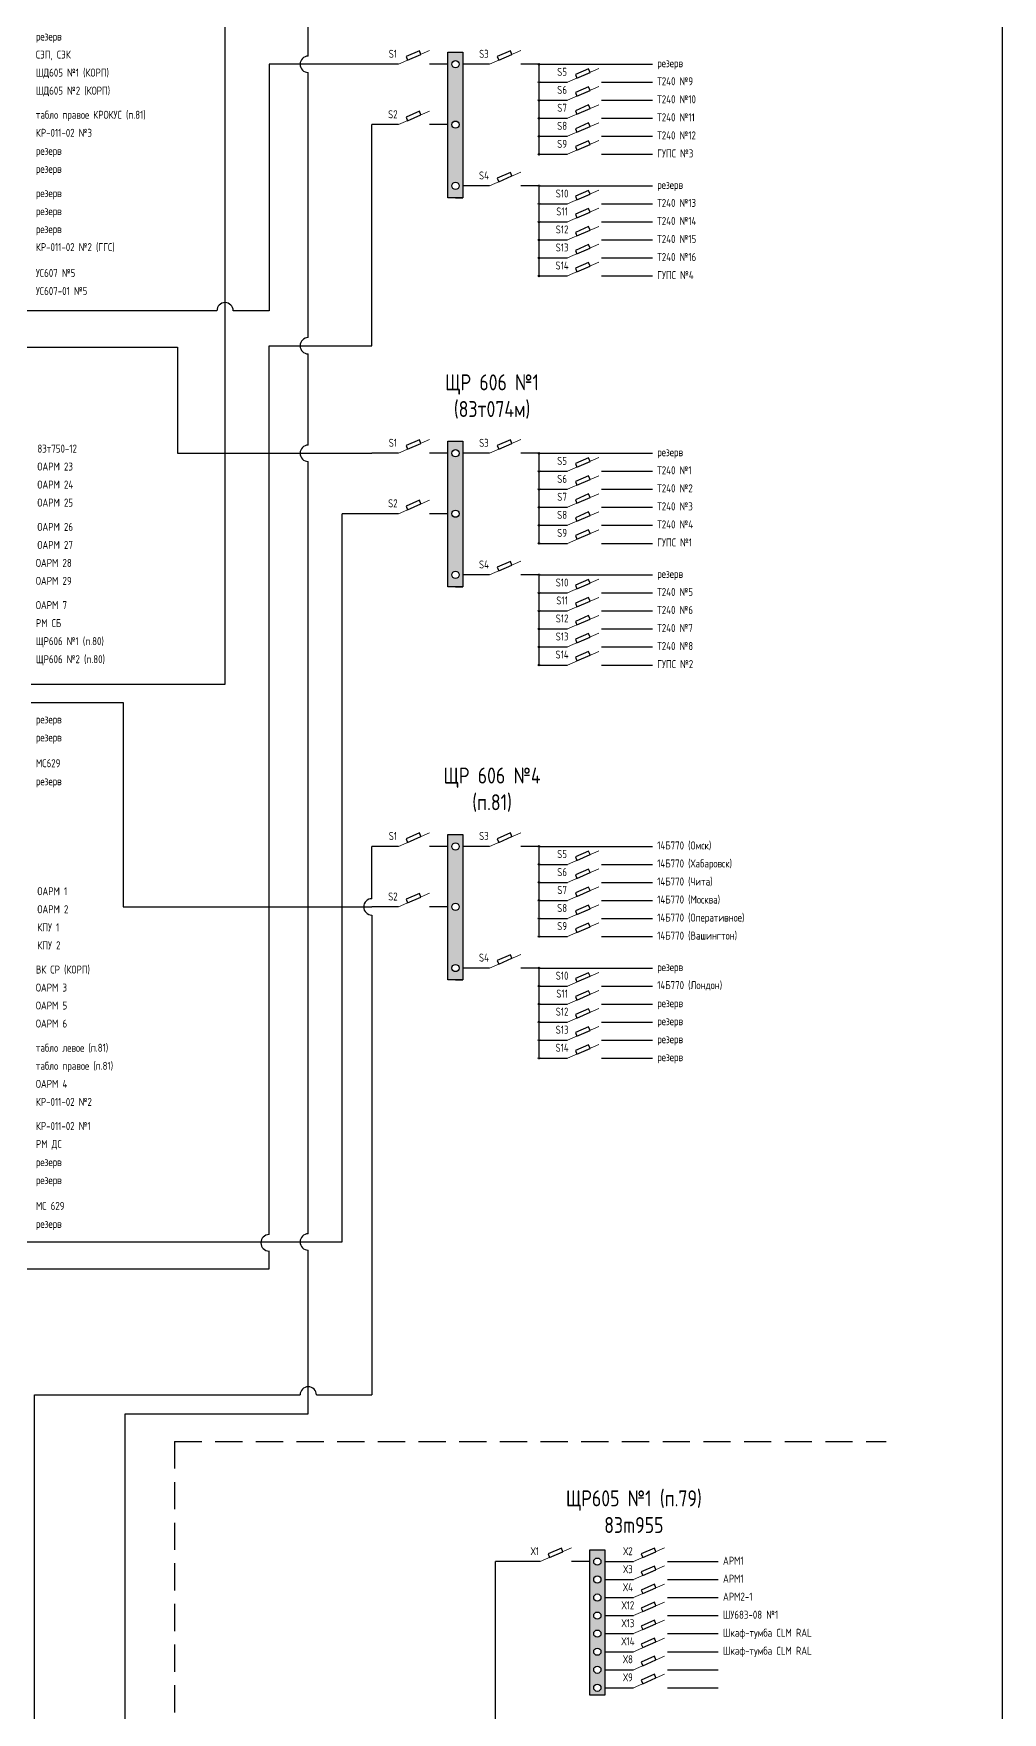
# Model space of a CAD drawing. Header units: millimetres. Extents: x 478 to 775, y 525 to 945.
# Drawn here: x 684.1 to 774.8, y 670 to 827.3 of the extents above; entities that cross this region are included whole.
import ezdxf

# ---------------------------------------------------------------- set-up
doc = ezdxf.new("R2010")
doc.units = ezdxf.units.MM
doc.header["$LTSCALE"] = 0.1
doc.linetypes.add('DASHEDX2', pattern=[38.1, 25.4, -12.7])

msp = doc.modelspace()

# ---------------------------------------------------------------- hatches: boundary and pattern name
h = msp.add_hatch(color=256)
h.paths.add_polyline_path([(724.3, 825.51), (722.9, 825.51), (722.9, 811.88), (724.3, 811.88)])
h.paths.add_polyline_path([(723.94, 813, -1), (723.26, 813, -1)], flags=16)
h.paths.add_polyline_path([(723.26, 818.73, -1), (723.94, 818.73, -1)], flags=16)
h.paths.add_polyline_path([(723.26, 824.39, -1), (723.94, 824.39, -1)], flags=16)
h = msp.add_hatch(color=256)
h.paths.add_polyline_path([(731.5, 824.39), (731.43, 824.39), (731.43, 824.32, 0.414214)], flags=17)
h.paths.add_polyline_path([(731.35, 824.39, 0.414214), (731.43, 824.32), (731.43, 824.39), (731.5, 824.39, 1)])
h = msp.add_hatch(color=256)
h.paths.add_polyline_path([(731.5, 822.71), (731.43, 822.71), (731.43, 822.63, 0.414214)], flags=17)
h.paths.add_polyline_path([(731.35, 822.71, 0.414214), (731.43, 822.63), (731.43, 822.71), (731.5, 822.71, 1)])
h = msp.add_hatch(color=256)
h.paths.add_polyline_path([(731.5, 821.02), (731.43, 821.02), (731.43, 820.94, 0.414214)], flags=17)
h.paths.add_polyline_path([(731.35, 821.02, 0.414214), (731.43, 820.94), (731.43, 821.02), (731.5, 821.02, 1)])
h = msp.add_hatch(color=256)
h.paths.add_polyline_path([(731.5, 819.33), (731.43, 819.33), (731.43, 819.25, 0.414214)], flags=17)
h.paths.add_polyline_path([(731.35, 819.33, 0.414214), (731.43, 819.25), (731.43, 819.33), (731.5, 819.33, 1)])
h = msp.add_hatch(color=256)
h.paths.add_polyline_path([(731.5, 817.64), (731.43, 817.64), (731.43, 817.57, 0.414214)], flags=17)
h.paths.add_polyline_path([(731.35, 817.64, 0.414214), (731.43, 817.57), (731.43, 817.64), (731.5, 817.64, 1)])
h = msp.add_hatch(color=256)
h.paths.add_polyline_path([(731.5, 815.95), (731.43, 815.95), (731.43, 815.88, 0.414214)], flags=17)
h.paths.add_polyline_path([(731.35, 815.95, 0.414214), (731.43, 815.88), (731.43, 815.95), (731.5, 815.95, 1)])
h = msp.add_hatch(color=256)
h.paths.add_polyline_path([(731.5, 813), (731.43, 813), (731.43, 812.92, 0.414214)], flags=17)
h.paths.add_polyline_path([(731.35, 813, 0.414214), (731.43, 812.92), (731.43, 813), (731.5, 813, 1)])
h = msp.add_hatch(color=256)
h.paths.add_polyline_path([(731.5, 811.31), (731.43, 811.31), (731.43, 811.23, 0.414214)], flags=17)
h.paths.add_polyline_path([(731.35, 811.31, 0.414214), (731.43, 811.23), (731.43, 811.31), (731.5, 811.31, 1)])
h = msp.add_hatch(color=256)
h.paths.add_polyline_path([(731.5, 809.62), (731.43, 809.62), (731.43, 809.54, 0.414214)], flags=17)
h.paths.add_polyline_path([(731.35, 809.62, 0.414214), (731.43, 809.54), (731.43, 809.62), (731.5, 809.62, 1)])
h = msp.add_hatch(color=256)
h.paths.add_polyline_path([(731.5, 807.93), (731.43, 807.93), (731.43, 807.85, 0.414214)], flags=17)
h.paths.add_polyline_path([(731.35, 807.93, 0.414214), (731.43, 807.85), (731.43, 807.93), (731.5, 807.93, 1)])
h = msp.add_hatch(color=256)
h.paths.add_polyline_path([(731.5, 806.24), (731.43, 806.24), (731.43, 806.17, 0.414214)], flags=17)
h.paths.add_polyline_path([(731.35, 806.24, 0.414214), (731.43, 806.17), (731.43, 806.24), (731.5, 806.24, 1)])
h = msp.add_hatch(color=256)
h.paths.add_polyline_path([(731.5, 804.55), (731.43, 804.55), (731.43, 804.48, 0.414214)], flags=17)
h.paths.add_polyline_path([(731.35, 804.55, 0.414214), (731.43, 804.48), (731.43, 804.55), (731.5, 804.55, 1)])
h = msp.add_hatch(color=256)
h.paths.add_polyline_path([(724.3, 789.06), (722.9, 789.06), (722.9, 775.43), (724.3, 775.43)])
h.paths.add_polyline_path([(723.94, 776.55, -1), (723.26, 776.55, -1)], flags=16)
h.paths.add_polyline_path([(723.26, 782.28, -1), (723.94, 782.28, -1)], flags=16)
h.paths.add_polyline_path([(723.26, 787.94, -1), (723.94, 787.94, -1)], flags=16)
h = msp.add_hatch(color=256)
h.paths.add_polyline_path([(731.5, 787.94), (731.43, 787.94), (731.43, 787.87, 0.414214)], flags=17)
h.paths.add_polyline_path([(731.35, 787.94, 0.414214), (731.43, 787.87), (731.43, 787.94), (731.5, 787.94, 1)])
h = msp.add_hatch(color=256)
h.paths.add_polyline_path([(731.5, 786.26), (731.43, 786.26), (731.43, 786.18, 0.414214)], flags=17)
h.paths.add_polyline_path([(731.35, 786.26, 0.414214), (731.43, 786.18), (731.43, 786.26), (731.5, 786.26, 1)])
h = msp.add_hatch(color=256)
h.paths.add_polyline_path([(731.5, 784.57), (731.43, 784.57), (731.43, 784.49, 0.414214)], flags=17)
h.paths.add_polyline_path([(731.35, 784.57, 0.414214), (731.43, 784.49), (731.43, 784.57), (731.5, 784.57, 1)])
h = msp.add_hatch(color=256)
h.paths.add_polyline_path([(731.5, 782.88), (731.43, 782.88), (731.43, 782.8, 0.414214)], flags=17)
h.paths.add_polyline_path([(731.35, 782.88, 0.414214), (731.43, 782.8), (731.43, 782.88), (731.5, 782.88, 1)])
h = msp.add_hatch(color=256)
h.paths.add_polyline_path([(731.5, 781.19), (731.43, 781.19), (731.43, 781.12, 0.414214)], flags=17)
h.paths.add_polyline_path([(731.35, 781.19, 0.414214), (731.43, 781.12), (731.43, 781.19), (731.5, 781.19, 1)])
h = msp.add_hatch(color=256)
h.paths.add_polyline_path([(731.5, 779.5), (731.43, 779.5), (731.43, 779.43, 0.414214)], flags=17)
h.paths.add_polyline_path([(731.35, 779.5, 0.414214), (731.43, 779.43), (731.43, 779.5), (731.5, 779.5, 1)])
h = msp.add_hatch(color=256)
h.paths.add_polyline_path([(731.5, 776.55), (731.43, 776.55), (731.43, 776.47, 0.414214)], flags=17)
h.paths.add_polyline_path([(731.35, 776.55, 0.414214), (731.43, 776.47), (731.43, 776.55), (731.5, 776.55, 1)])
h = msp.add_hatch(color=256)
h.paths.add_polyline_path([(731.5, 774.86), (731.43, 774.86), (731.43, 774.78, 0.414214)], flags=17)
h.paths.add_polyline_path([(731.35, 774.86, 0.414214), (731.43, 774.78), (731.43, 774.86), (731.5, 774.86, 1)])
h = msp.add_hatch(color=256)
h.paths.add_polyline_path([(731.5, 773.17), (731.43, 773.17), (731.43, 773.09, 0.414214)], flags=17)
h.paths.add_polyline_path([(731.35, 773.17, 0.414214), (731.43, 773.09), (731.43, 773.17), (731.5, 773.17, 1)])
h = msp.add_hatch(color=256)
h.paths.add_polyline_path([(731.5, 771.48), (731.43, 771.48), (731.43, 771.41, 0.414214)], flags=17)
h.paths.add_polyline_path([(731.35, 771.48, 0.414214), (731.43, 771.41), (731.43, 771.48), (731.5, 771.48, 1)])
h = msp.add_hatch(color=256)
h.paths.add_polyline_path([(731.5, 769.79), (731.43, 769.79), (731.43, 769.72, 0.414214)], flags=17)
h.paths.add_polyline_path([(731.35, 769.79, 0.414214), (731.43, 769.72), (731.43, 769.79), (731.5, 769.79, 1)])
h = msp.add_hatch(color=256)
h.paths.add_polyline_path([(731.5, 768.1), (731.43, 768.1), (731.43, 768.03, 0.414214)], flags=17)
h.paths.add_polyline_path([(731.35, 768.1, 0.414214), (731.43, 768.03), (731.43, 768.1), (731.5, 768.1, 1)])
h = msp.add_hatch(color=256)
h.paths.add_polyline_path([(724.3, 752.22), (722.9, 752.22), (722.9, 738.59), (724.3, 738.59)])
h.paths.add_polyline_path([(723.94, 739.71, -1), (723.26, 739.71, -1)], flags=16)
h.paths.add_polyline_path([(723.26, 745.44, -1), (723.94, 745.44, -1)], flags=16)
h.paths.add_polyline_path([(723.26, 751.1, -1), (723.94, 751.1, -1)], flags=16)
h = msp.add_hatch(color=256)
h.paths.add_polyline_path([(731.5, 751.1), (731.43, 751.1), (731.43, 751.03, 0.414214)], flags=17)
h.paths.add_polyline_path([(731.35, 751.1, 0.414214), (731.43, 751.03), (731.43, 751.1), (731.5, 751.1, 1)])
h = msp.add_hatch(color=256)
h.paths.add_polyline_path([(731.5, 749.42), (731.43, 749.42), (731.43, 749.34, 0.414214)], flags=17)
h.paths.add_polyline_path([(731.35, 749.42, 0.414214), (731.43, 749.34), (731.43, 749.42), (731.5, 749.42, 1)])
h = msp.add_hatch(color=256)
h.paths.add_polyline_path([(731.5, 747.73), (731.43, 747.73), (731.43, 747.65, 0.414214)], flags=17)
h.paths.add_polyline_path([(731.35, 747.73, 0.414214), (731.43, 747.65), (731.43, 747.73), (731.5, 747.73, 1)])
h = msp.add_hatch(color=256)
h.paths.add_polyline_path([(731.5, 746.04), (731.43, 746.04), (731.43, 745.96, 0.414214)], flags=17)
h.paths.add_polyline_path([(731.35, 746.04, 0.414214), (731.43, 745.96), (731.43, 746.04), (731.5, 746.04, 1)])
h = msp.add_hatch(color=256)
h.paths.add_polyline_path([(731.5, 744.35), (731.43, 744.35), (731.43, 744.28, 0.414214)], flags=17)
h.paths.add_polyline_path([(731.35, 744.35, 0.414214), (731.43, 744.28), (731.43, 744.35), (731.5, 744.35, 1)])
h = msp.add_hatch(color=256)
h.paths.add_polyline_path([(731.5, 742.66), (731.43, 742.66), (731.43, 742.59, 0.414214)], flags=17)
h.paths.add_polyline_path([(731.35, 742.66, 0.414214), (731.43, 742.59), (731.43, 742.66), (731.5, 742.66, 1)])
h = msp.add_hatch(color=256)
h.paths.add_polyline_path([(731.5, 739.71), (731.43, 739.71), (731.43, 739.63, 0.414214)], flags=17)
h.paths.add_polyline_path([(731.35, 739.71, 0.414214), (731.43, 739.63), (731.43, 739.71), (731.5, 739.71, 1)])
h = msp.add_hatch(color=256)
h.paths.add_polyline_path([(731.5, 738.02), (731.43, 738.02), (731.43, 737.94, 0.414214)], flags=17)
h.paths.add_polyline_path([(731.35, 738.02, 0.414214), (731.43, 737.94), (731.43, 738.02), (731.5, 738.02, 1)])
h = msp.add_hatch(color=256)
h.paths.add_polyline_path([(731.5, 736.33), (731.43, 736.33), (731.43, 736.25, 0.414214)], flags=17)
h.paths.add_polyline_path([(731.35, 736.33, 0.414214), (731.43, 736.25), (731.43, 736.33), (731.5, 736.33, 1)])
h = msp.add_hatch(color=256)
h.paths.add_polyline_path([(731.5, 734.64), (731.43, 734.64), (731.43, 734.57, 0.414214)], flags=17)
h.paths.add_polyline_path([(731.35, 734.64, 0.414214), (731.43, 734.57), (731.43, 734.64), (731.5, 734.64, 1)])
h = msp.add_hatch(color=256)
h.paths.add_polyline_path([(731.5, 732.95), (731.43, 732.95), (731.43, 732.88, 0.414214)], flags=17)
h.paths.add_polyline_path([(731.35, 732.95, 0.414214), (731.43, 732.88), (731.43, 732.95), (731.5, 732.95, 1)])
h = msp.add_hatch(color=256)
h.paths.add_polyline_path([(731.5, 731.26), (731.43, 731.26), (731.43, 731.19, 0.414214)], flags=17)
h.paths.add_polyline_path([(731.35, 731.26, 0.414214), (731.43, 731.19), (731.43, 731.26), (731.5, 731.26, 1)])
h = msp.add_hatch(color=256)
h.paths.add_polyline_path([(737.59, 685.21), (736.2, 685.21), (736.2, 671.58), (737.59, 671.58)])
h.paths.add_polyline_path([(737.23, 675.65, -1), (736.55, 675.65, -1)], flags=16)
h.paths.add_polyline_path([(736.55, 677.34, -1), (737.23, 677.34, -1)], flags=16)
h.paths.add_polyline_path([(737.23, 673.96, -1), (736.55, 673.96, -1)], flags=16)
h.paths.add_polyline_path([(736.55, 679.03, -1), (737.23, 679.03, -1)], flags=16)
h.paths.add_polyline_path([(737.23, 672.27, -1), (736.55, 672.27, -1)], flags=16)
h.paths.add_polyline_path([(736.55, 680.72, -1), (737.23, 680.72, -1)], flags=16)
h.paths.add_polyline_path([(736.55, 682.41, -1), (737.23, 682.41, -1)], flags=16)
h.paths.add_polyline_path([(736.55, 684.09, -1), (737.23, 684.09, -1)], flags=16)

# ---------------------------------------------------------------- linework, layer by layer
for p, q in [((774.83, 525.25), (774.83, 945.25)), ((702.02, 766.29), (702.02, 859.25)), ((709.81, 825.16), (709.81, 853.58)), ((715.77, 824.39), (706.14, 824.39)), ((706.14, 824.39), (706.14, 801.29)), ((718.25, 824.39), (715.77, 824.39)), ((722.9, 824.39), (721.18, 824.39)), ((726.78, 824.39), (724.3, 824.39)), ((731.43, 824.39), (729.71, 824.39)), ((731.43, 815.95), (731.43, 824.39)), ((731.43, 824.39), (742.05, 824.39)), ((709.81, 798.78), (709.81, 823.63)), ((731.43, 822.71), (734.1, 822.71)), ((737.29, 822.71), (742.05, 822.71)), ((731.43, 821.02), (734.1, 821.02)), ((737.29, 821.02), (742.05, 821.02)), ((718.25, 818.73), (715.77, 818.73)), ((715.77, 798.01), (715.77, 818.73)), ((722.9, 818.73), (721.18, 818.73)), ((731.43, 819.33), (734.1, 819.33)), ((737.29, 819.33), (742.05, 819.33)), ((731.43, 817.64), (734.1, 817.64)), ((737.29, 817.64), (742.05, 817.64)), ((731.43, 815.95), (734.1, 815.95)), ((737.29, 815.95), (742.05, 815.95)), ((724.3, 811.88), (722.9, 811.88)), ((723.6, 811.88), (724.3, 811.88)), ((726.78, 813), (724.3, 813)), ((731.43, 813), (729.71, 813)), ((731.43, 804.55), (731.43, 813)), ((731.43, 813), (742.05, 813)), ((731.43, 811.31), (734.1, 811.31)), ((737.29, 811.31), (742.05, 811.31)), ((731.43, 809.62), (734.1, 809.62)), ((737.29, 809.62), (742.05, 809.62)), ((731.43, 807.93), (734.1, 807.93)), ((737.29, 807.93), (742.05, 807.93)), ((731.43, 806.24), (734.1, 806.24)), ((737.29, 806.24), (742.05, 806.24)), ((731.43, 804.55), (734.1, 804.55)), ((737.29, 804.55), (742.05, 804.55)), ((701.25, 801.29), (655.37, 801.29)), ((706.14, 801.29), (702.78, 801.29)), ((655.37, 797.87), (697.57, 797.87)), ((697.57, 797.87), (697.57, 787.94)), ((706.14, 798.01), (715.77, 798.01)), ((706.14, 714.73), (706.14, 798.01)), ((709.81, 788.71), (709.81, 797.25)), ((697.57, 787.94), (715.77, 787.94)), ((709.81, 714.8), (709.81, 787.18)), ((718.25, 787.94), (715.77, 787.94)), ((722.9, 787.94), (721.18, 787.94)), ((726.78, 787.94), (724.3, 787.94)), ((731.43, 787.94), (729.71, 787.94)), ((731.43, 779.5), (731.43, 787.94)), ((731.43, 787.94), (742.05, 787.94)), ((731.43, 786.26), (734.1, 786.26)), ((737.29, 786.26), (742.05, 786.26)), ((731.43, 784.57), (734.1, 784.57)), ((737.29, 784.57), (742.05, 784.57)), ((713, 714.04), (713, 782.28)), ((715.77, 782.28), (713, 782.28)), ((718.25, 782.28), (715.77, 782.28)), ((722.9, 782.28), (721.18, 782.28)), ((731.43, 782.88), (734.1, 782.88)), ((737.29, 782.88), (742.05, 782.88)), ((731.43, 781.19), (734.1, 781.19)), ((737.29, 781.19), (742.05, 781.19)), ((731.43, 779.5), (734.1, 779.5)), ((737.29, 779.5), (742.05, 779.5)), ((726.78, 776.55), (724.3, 776.55)), ((731.43, 776.55), (729.71, 776.55)), ((731.43, 768.1), (731.43, 776.55)), ((731.43, 776.55), (742.05, 776.55)), ((724.3, 775.43), (722.9, 775.43)), ((723.6, 775.43), (724.3, 775.43)), ((731.43, 774.86), (734.1, 774.86)), ((737.29, 774.86), (742.05, 774.86)), ((731.43, 773.17), (734.1, 773.17)), ((737.29, 773.17), (742.05, 773.17)), ((731.43, 771.48), (734.1, 771.48)), ((737.29, 771.48), (742.05, 771.48)), ((731.43, 769.79), (734.1, 769.79)), ((737.29, 769.79), (742.05, 769.79)), ((731.43, 768.1), (734.1, 768.1)), ((737.29, 768.1), (742.05, 768.1)), ((683.85, 766.29), (698.33, 766.29)), ((698.33, 766.29), (702.02, 766.29)), ((683.85, 764.6), (692.49, 764.6)), ((692.49, 764.6), (692.49, 745.44)), ((718.25, 751.1), (715.77, 751.1)), ((715.77, 751.1), (715.77, 751.1)), ((715.77, 746.2), (715.77, 751.1)), ((722.9, 751.1), (721.18, 751.1)), ((726.78, 751.1), (724.3, 751.1)), ((731.43, 751.1), (729.71, 751.1)), ((731.43, 742.66), (731.43, 751.1)), ((731.43, 751.1), (742.05, 751.1)), ((731.43, 749.42), (734.1, 749.42)), ((737.29, 749.42), (742.05, 749.42)), ((731.43, 747.73), (734.1, 747.73)), ((737.29, 747.73), (742.05, 747.73)), ((731.43, 746.04), (734.1, 746.04)), ((737.29, 746.04), (742.05, 746.04)), ((692.49, 745.44), (715.77, 745.44)), ((718.25, 745.44), (715.77, 745.44)), ((715.77, 744.67), (715.77, 699.71)), ((722.9, 745.44), (721.18, 745.44)), ((731.43, 744.35), (734.1, 744.35)), ((737.29, 744.35), (742.05, 744.35)), ((731.43, 742.66), (734.1, 742.66)), ((737.29, 742.66), (742.05, 742.66)), ((726.78, 739.71), (724.3, 739.71)), ((731.43, 739.71), (729.71, 739.71)), ((731.43, 731.26), (731.43, 739.71)), ((731.43, 739.71), (742.05, 739.71)), ((724.3, 738.59), (722.9, 738.59)), ((723.6, 738.59), (724.3, 738.59)), ((731.43, 738.02), (734.1, 738.02)), ((737.29, 738.02), (742.05, 738.02)), ((731.43, 736.33), (734.1, 736.33)), ((737.29, 736.33), (742.05, 736.33)), ((731.43, 734.64), (734.1, 734.64)), ((737.29, 734.64), (742.05, 734.64)), ((731.43, 732.95), (734.1, 732.95)), ((737.29, 732.95), (742.05, 732.95)), ((731.43, 731.26), (734.1, 731.26)), ((737.29, 731.26), (742.05, 731.26)), ((656.13, 714.04), (713, 714.04)), ((706.14, 711.51), (706.14, 713.2)), ((709.81, 697.94), (709.81, 713.27)), ((652.78, 711.51), (706.14, 711.51)), ((684.18, 699.71), (709.04, 699.71)), ((684.18, 642.31), (684.18, 699.71)), ((710.58, 699.71), (715.77, 699.71)), ((692.67, 641.55), (692.67, 697.94)), ((692.67, 697.94), (709.81, 697.94)), ((727.34, 640.42), (727.34, 684.09)), ((731.55, 684.09), (727.34, 684.09)), ((736.2, 684.09), (734.47, 684.09)), ((737.59, 684.09), (740.27, 684.09)), ((743.46, 684.09), (748.21, 684.09)), ((737.59, 682.41), (740.27, 682.41)), ((743.46, 682.41), (748.21, 682.41)), ((737.59, 680.72), (740.27, 680.72)), ((743.46, 680.72), (748.21, 680.72)), ((737.59, 679.03), (740.27, 679.03)), ((743.46, 679.03), (748.21, 679.03)), ((737.59, 677.34), (740.27, 677.34)), ((743.46, 677.34), (748.21, 677.34)), ((737.59, 675.65), (740.27, 675.65)), ((743.46, 675.65), (748.21, 675.65)), ((737.59, 673.96), (740.27, 673.96)), ((743.46, 673.96), (748.21, 673.96)), ((737.59, 672.27), (740.27, 672.27)), ((743.46, 672.27), (748.21, 672.27))]:
    msp.add_line(p, q)
at = {"lineweight": 15}
for p, q in [((718.25, 824.39), (721.18, 825.67)), ((726.78, 824.39), (729.71, 825.67)), ((734.1, 822.71), (737.03, 823.98)), ((734.1, 821.02), (737.03, 822.29)), ((718.25, 818.73), (721.18, 820)), ((734.1, 819.33), (737.03, 820.6)), ((734.1, 817.64), (737.03, 818.91)), ((734.1, 815.95), (737.03, 817.23)), ((726.78, 813), (729.71, 814.27)), ((734.1, 811.31), (737.03, 812.58)), ((734.1, 809.62), (737.03, 810.89)), ((734.1, 807.93), (737.03, 809.2)), ((734.1, 806.24), (737.03, 807.52)), ((734.1, 804.55), (737.03, 805.83)), ((718.25, 787.94), (721.18, 789.22)), ((726.78, 787.94), (729.71, 789.22)), ((734.1, 786.26), (737.03, 787.53)), ((734.1, 784.57), (737.03, 785.84)), ((718.25, 782.28), (721.18, 783.55)), ((734.1, 782.88), (737.03, 784.15)), ((734.1, 781.19), (737.03, 782.46)), ((734.1, 779.5), (737.03, 780.78)), ((726.78, 776.55), (729.71, 777.82)), ((734.1, 774.86), (737.03, 776.13)), ((734.1, 773.17), (737.03, 774.44)), ((734.1, 771.48), (737.03, 772.75)), ((734.1, 769.79), (737.03, 771.07)), ((734.1, 768.1), (737.03, 769.38)), ((718.25, 751.1), (721.18, 752.38)), ((726.78, 751.1), (729.71, 752.38)), ((734.1, 749.42), (737.03, 750.69)), ((734.1, 747.73), (737.03, 749)), ((734.1, 746.04), (737.03, 747.31)), ((718.25, 745.44), (721.18, 746.71)), ((734.1, 744.35), (737.03, 745.62)), ((734.1, 742.66), (737.03, 743.94)), ((726.78, 739.71), (729.71, 740.98)), ((734.1, 738.02), (737.03, 739.29)), ((734.1, 736.33), (737.03, 737.6)), ((734.1, 734.64), (737.03, 735.91)), ((734.1, 732.95), (737.03, 734.23)), ((734.1, 731.26), (737.03, 732.54)), ((731.55, 684.09), (734.47, 685.37)), ((740.27, 684.09), (743.19, 685.37)), ((740.27, 682.41), (743.19, 683.68)), ((740.27, 680.72), (743.19, 681.99)), ((740.27, 679.03), (743.19, 680.3)), ((740.27, 677.34), (743.19, 678.61)), ((740.27, 675.65), (743.19, 676.93)), ((740.27, 673.96), (743.19, 675.24)), ((740.27, 672.27), (743.19, 673.55))]:
    msp.add_line(p, q, dxfattribs=at)
at = {"linetype": 'DASHEDX2'}
for q in [(697.29, 596.27), (763.95, 695.36)]:
    msp.add_line((697.29, 695.36), q, dxfattribs=at)
for points in [[(719.12, 824.77), (720.37, 825.31), (720.22, 825.65), (718.98, 825.11)], [(722.9, 825.51), (724.3, 825.51), (724.3, 811.88), (722.9, 811.88)], [(727.65, 824.77), (728.89, 825.31), (728.75, 825.65), (727.5, 825.11)], [(734.97, 823.08), (736.22, 823.63), (736.07, 823.96), (734.83, 823.42)], [(734.97, 821.4), (736.22, 821.94), (736.07, 822.27), (734.83, 821.73)], [(719.12, 819.1), (720.37, 819.65), (720.22, 819.98), (718.98, 819.44)], [(734.97, 819.71), (736.22, 820.25), (736.07, 820.58), (734.83, 820.04)], [(734.97, 818.02), (736.22, 818.56), (736.07, 818.9), (734.83, 818.35)], [(734.97, 816.33), (736.22, 816.87), (736.07, 817.21), (734.83, 816.67)], [(727.65, 813.37), (728.89, 813.92), (728.75, 814.25), (727.5, 813.71)], [(734.97, 811.69), (736.22, 812.23), (736.07, 812.56), (734.83, 812.02)], [(734.97, 810), (736.22, 810.54), (736.07, 810.87), (734.83, 810.33)], [(734.97, 808.31), (736.22, 808.85), (736.07, 809.19), (734.83, 808.64)], [(734.97, 806.62), (736.22, 807.16), (736.07, 807.5), (734.83, 806.95)], [(734.97, 804.93), (736.22, 805.47), (736.07, 805.81), (734.83, 805.27)], [(719.12, 788.32), (720.37, 788.86), (720.22, 789.2), (718.98, 788.66)], [(722.9, 789.06), (724.3, 789.06), (724.3, 775.43), (722.9, 775.43)], [(727.65, 788.32), (728.89, 788.86), (728.75, 789.2), (727.5, 788.66)], [(734.97, 786.63), (736.22, 787.18), (736.07, 787.51), (734.83, 786.97)], [(734.97, 784.95), (736.22, 785.49), (736.07, 785.82), (734.83, 785.28)], [(719.12, 782.65), (720.37, 783.2), (720.22, 783.53), (718.98, 782.99)], [(734.97, 783.26), (736.22, 783.8), (736.07, 784.13), (734.83, 783.59)], [(734.97, 781.57), (736.22, 782.11), (736.07, 782.45), (734.83, 781.9)], [(734.97, 779.88), (736.22, 780.42), (736.07, 780.76), (734.83, 780.22)], [(727.65, 776.92), (728.89, 777.47), (728.75, 777.8), (727.5, 777.26)], [(734.97, 775.24), (736.22, 775.78), (736.07, 776.11), (734.83, 775.57)], [(734.97, 773.55), (736.22, 774.09), (736.07, 774.42), (734.83, 773.88)], [(734.97, 771.86), (736.22, 772.4), (736.07, 772.74), (734.83, 772.19)], [(734.97, 770.17), (736.22, 770.71), (736.07, 771.05), (734.83, 770.51)], [(734.97, 768.48), (736.22, 769.02), (736.07, 769.36), (734.83, 768.82)], [(719.12, 751.48), (720.37, 752.02), (720.22, 752.36), (718.98, 751.82)], [(722.9, 752.22), (724.3, 752.22), (724.3, 738.59), (722.9, 738.59)], [(727.65, 751.48), (728.89, 752.02), (728.75, 752.36), (727.5, 751.82)], [(734.97, 749.79), (736.22, 750.34), (736.07, 750.67), (734.83, 750.13)], [(734.97, 748.11), (736.22, 748.65), (736.07, 748.98), (734.83, 748.44)], [(734.97, 746.42), (736.22, 746.96), (736.07, 747.29), (734.83, 746.75)], [(719.12, 745.81), (720.37, 746.36), (720.22, 746.69), (718.98, 746.15)], [(734.97, 744.73), (736.22, 745.27), (736.07, 745.61), (734.83, 745.06)], [(734.97, 743.04), (736.22, 743.58), (736.07, 743.92), (734.83, 743.38)], [(727.65, 740.08), (728.89, 740.63), (728.75, 740.96), (727.5, 740.42)], [(734.97, 738.4), (736.22, 738.94), (736.07, 739.27), (734.83, 738.73)], [(734.97, 736.71), (736.22, 737.25), (736.07, 737.58), (734.83, 737.04)], [(734.97, 735.02), (736.22, 735.56), (736.07, 735.9), (734.83, 735.35)], [(734.97, 733.33), (736.22, 733.87), (736.07, 734.21), (734.83, 733.67)], [(734.97, 731.64), (736.22, 732.18), (736.07, 732.52), (734.83, 731.98)], [(732.42, 684.47), (733.66, 685.01), (733.52, 685.35), (732.27, 684.81)], [(736.2, 685.21), (737.59, 685.21), (737.59, 671.58), (736.2, 671.58)], [(741.14, 684.47), (742.38, 685.01), (742.23, 685.35), (740.99, 684.81)], [(741.14, 682.78), (742.38, 683.33), (742.23, 683.66), (740.99, 683.12)], [(741.14, 681.1), (742.38, 681.64), (742.23, 681.97), (740.99, 681.43)], [(741.14, 679.41), (742.38, 679.95), (742.23, 680.28), (740.99, 679.74)], [(741.14, 677.72), (742.38, 678.26), (742.23, 678.6), (740.99, 678.05)], [(741.14, 676.03), (742.38, 676.57), (742.23, 676.91), (740.99, 676.36)], [(741.14, 674.34), (742.38, 674.88), (742.23, 675.22), (740.99, 674.68)], [(741.14, 672.65), (742.38, 673.19), (742.23, 673.53), (740.99, 672.99)]]:
    msp.add_lwpolyline(points, close=True)
for centre, radius in [((723.6, 824.39), 0.339), ((731.43, 824.39), 0.0754), ((731.43, 822.71), 0.0754), ((731.43, 821.02), 0.0754), ((723.6, 818.73), 0.339), ((731.43, 819.33), 0.0754), ((731.43, 817.64), 0.0754), ((731.43, 815.95), 0.0754), ((723.6, 813), 0.339), ((731.43, 813), 0.0754), ((731.43, 811.31), 0.0754), ((731.43, 809.62), 0.0754), ((731.43, 807.93), 0.0754), ((731.43, 806.24), 0.0754), ((731.43, 804.55), 0.0754), ((723.6, 787.94), 0.339), ((731.43, 787.94), 0.0754), ((731.43, 786.26), 0.0754), ((731.43, 784.57), 0.0754), ((723.6, 782.28), 0.339), ((731.43, 782.88), 0.0754), ((731.43, 781.19), 0.0754), ((731.43, 779.5), 0.0754), ((723.6, 776.55), 0.339), ((731.43, 776.55), 0.0754), ((731.43, 774.86), 0.0754), ((731.43, 773.17), 0.0754), ((731.43, 771.48), 0.0754), ((731.43, 769.79), 0.0754), ((731.43, 768.1), 0.0754), ((723.6, 751.1), 0.339), ((731.43, 751.1), 0.0754), ((731.43, 749.42), 0.0754), ((731.43, 747.73), 0.0754), ((723.6, 745.44), 0.339), ((731.43, 746.04), 0.0754), ((731.43, 744.35), 0.0754), ((731.43, 742.66), 0.0754), ((723.6, 739.71), 0.339), ((731.43, 739.71), 0.0754), ((731.43, 738.02), 0.0754), ((731.43, 736.33), 0.0754), ((731.43, 734.64), 0.0754), ((731.43, 732.95), 0.0754), ((731.43, 731.26), 0.0754), ((736.89, 684.09), 0.339), ((736.89, 682.41), 0.339), ((736.89, 680.72), 0.339), ((736.89, 679.03), 0.339), ((736.89, 677.34), 0.339), ((736.89, 675.65), 0.339), ((736.89, 673.96), 0.339), ((736.89, 672.27), 0.339)]:
    msp.add_circle(centre, radius)
for centre, start, end in [((709.81, 824.39), 90, 270), ((702.02, 801.29), 0, 180), ((709.81, 798.01), 90, 270), ((709.81, 787.94), 90, 270), ((715.77, 745.44), 90, 270), ((706.14, 713.96), 90, 270), ((709.81, 714.04), 90, 270), ((709.81, 699.71), 0, 180)]:
    msp.add_arc(centre, 0.766, start, end)

# ---------------------------------------------------------------- texts
for s, insert, char_height, width, attachment_point in [('{\\fGOST|b0|i0|c204|p34;резерв}', (684.3, 827.36), 0.75, 12.2168, 1), ('{\\fGOST|b0|i0|c204|p34;СЭП, СЭК}', (684.3, 825.67), 0.75, 12.2168, 1), ('{\\fGOST|b0|i0|c0|p34;S\\fGOST|b0|i0|c204|p34;1}', (717.74, 825.37), 0.75, 12.2168, 5), ('{\\fGOST|b0|i0|c0|p34;S\\fGOST|b0|i0|c204|p34;3}', (726.27, 825.37), 0.75, 12.2168, 5), ('{\\fGOST|b0|i0|c204|p34;резерв}', (742.5, 824.86), 0.75, 12.2168, 1), ('{\\fGOST|b0|i0|c204|p34;ШД605 №1 (КОРП)}', (684.3, 823.98), 0.75, 12.2168, 1), ('{\\fGOST|b0|i0|c0|p34;S5}', (733.59, 823.68), 0.75, 12.2168, 5), ('{\\fGOST|b0|i0|c204|p34;Т240 №9}', (742.5, 823.17), 0.75, 12.2168, 1), ('{\\fGOST|b0|i0|c204|p34;ШД605 №2 (КОРП)}', (684.3, 822.29), 0.75, 12.2168, 1), ('{\\fGOST|b0|i0|c0|p34;S6}', (733.59, 821.99), 0.75, 12.2168, 5), ('{\\fGOST|b0|i0|c204|p34;Т240 №10}', (742.5, 821.48), 0.75, 12.2168, 1), ('{\\fGOST|b0|i0|c204|p34;табло правое КРОКУС (п.81)}', (684.3, 820.03), 0.75, 12.2168, 1), ('{\\fGOST|b0|i0|c0|p34;S\\fGOST|b0|i0|c204|p34;2}', (717.74, 819.7), 0.75, 12.2168, 5), ('{\\fGOST|b0|i0|c0|p34;S7}', (733.59, 820.31), 0.75, 12.2168, 5), ('{\\fGOST|b0|i0|c204|p34;Т240 №11}', (742.5, 819.79), 0.75, 12.2168, 1), ('{\\fGOST|b0|i0|c204|p34;КР-011-02 №3}', (684.3, 818.34), 0.75, 12.2168, 1), ('{\\fGOST|b0|i0|c0|p34;S8}', (733.59, 818.62), 0.75, 12.2168, 5), ('{\\fGOST|b0|i0|c204|p34;Т240 №12}', (742.5, 818.1), 0.75, 12.2168, 1), ('{\\fGOST|b0|i0|c204|p34;резерв}', (684.3, 816.65), 0.75, 12.2168, 1), ('{\\fGOST|b0|i0|c0|p34;S\\fGOST|b0|i0|c204|p34;9}', (733.59, 816.93), 0.75, 12.2168, 5), ('{\\fGOST|b0|i0|c204|p34;ГУПС №3}', (742.5, 816.41), 0.75, 12.2168, 1), ('{\\fGOST|b0|i0|c204|p34;резерв}', (684.3, 814.96), 0.75, 12.2168, 1), ('{\\fGOST|b0|i0|c0|p34;S\\fGOST|b0|i0|c204|p34;4}', (726.27, 813.97), 0.75, 12.2168, 5), ('{\\fGOST|b0|i0|c204|p34;резерв}', (742.5, 813.46), 0.75, 12.2168, 1), ('{\\fGOST|b0|i0|c204|p34;резерв}', (684.3, 812.69), 0.75, 12.2168, 1), ('{\\fGOST|b0|i0|c0|p34;S\\fGOST|b0|i0|c204|p34;10}', (733.59, 812.28), 0.75, 12.2168, 5), ('{\\fGOST|b0|i0|c204|p34;Т240 №13}', (742.5, 811.77), 0.75, 12.2168, 1), ('{\\fGOST|b0|i0|c204|p34;резерв}', (684.3, 811), 0.75, 12.2168, 1), ('{\\fGOST|b0|i0|c0|p34;S\\fGOST|b0|i0|c204|p34;11}', (733.59, 810.6), 0.75, 12.2168, 5), ('{\\fGOST|b0|i0|c204|p34;резерв}', (684.3, 809.32), 0.75, 12.2168, 1), ('{\\fGOST|b0|i0|c0|p34;S\\fGOST|b0|i0|c204|p34;12}', (733.59, 808.91), 0.75, 12.2168, 5), ('{\\fGOST|b0|i0|c204|p34;Т240 №14}', (742.5, 810.08), 0.75, 12.2168, 1), ('{\\fGOST|b0|i0|c204|p34;КР-011-02 №2 (ГГС)}', (684.3, 807.63), 0.75, 12.2168, 1), ('{\\fGOST|b0|i0|c0|p34;S\\fGOST|b0|i0|c204|p34;13}', (733.59, 807.22), 0.75, 12.2168, 5), ('{\\fGOST|b0|i0|c204|p34;Т240 №15}', (742.5, 808.39), 0.75, 12.2168, 1), ('{\\fGOST|b0|i0|c0|p34;S\\fGOST|b0|i0|c204|p34;14}', (733.59, 805.53), 0.75, 12.2168, 5), ('{\\fGOST|b0|i0|c204|p34;Т240 №16}', (742.5, 806.7), 0.75, 12.2168, 1), ('{\\fGOST|b0|i0|c204|p34;УС607 №5}', (684.3, 805.21), 0.75, 12.2168, 1), ('{\\fGOST|b0|i0|c204|p34;ГУПС №4}', (742.5, 805.01), 0.75, 12.2168, 1), ('{\\fGOST|b0|i0|c204|p34;УС607-01 №5}', (684.3, 803.52), 0.75, 12.2168, 1), ('{\\fGOST|b0|i0|c204|p34;ЩР 606 №1 (83т074м)}', (727.03, 793.26), 1.5, 14.528, 5), ('{\\fGOST|b0|i0|c204|p34;83т750-12}', (684.44, 788.75), 0.75, 12.2168, 1), ('{\\fGOST|b0|i0|c0|p34;S\\fGOST|b0|i0|c204|p34;1}', (717.74, 788.92), 0.75, 12.2168, 5), ('{\\fGOST|b0|i0|c0|p34;S\\fGOST|b0|i0|c204|p34;3}', (726.27, 788.92), 0.75, 12.2168, 5), ('{\\fGOST|b0|i0|c204|p34;резерв}', (742.5, 788.41), 0.75, 12.2168, 1), ('{\\fGOST|b0|i0|c204|p34;ОАРМ 23}', (684.44, 787.07), 0.75, 12.2168, 1), ('{\\fGOST|b0|i0|c0|p34;S5}', (733.59, 787.23), 0.75, 12.2168, 5), ('{\\fGOST|b0|i0|c204|p34;Т240 №1}', (742.5, 786.72), 0.75, 12.2168, 1), ('{\\fGOST|b0|i0|c204|p34;ОАРМ 24}', (684.44, 785.38), 0.75, 12.2168, 1), ('{\\fGOST|b0|i0|c0|p34;S6}', (733.59, 785.54), 0.75, 12.2168, 5), ('{\\fGOST|b0|i0|c204|p34;Т240 №2}', (742.5, 785.03), 0.75, 12.2168, 1), ('{\\fGOST|b0|i0|c204|p34;ОАРМ 25}', (684.44, 783.69), 0.75, 12.2168, 1), ('{\\fGOST|b0|i0|c0|p34;S\\fGOST|b0|i0|c204|p34;2}', (717.74, 783.25), 0.75, 12.2168, 5), ('{\\fGOST|b0|i0|c0|p34;S7}', (733.59, 783.86), 0.75, 12.2168, 5), ('{\\fGOST|b0|i0|c0|p34;S8}', (733.59, 782.17), 0.75, 12.2168, 5), ('{\\fGOST|b0|i0|c204|p34;Т240 №3}', (742.5, 783.34), 0.75, 12.2168, 1), ('{\\fGOST|b0|i0|c204|p34;ОАРМ 26}', (684.44, 781.42), 0.75, 12.2168, 1), ('{\\fGOST|b0|i0|c0|p34;S\\fGOST|b0|i0|c204|p34;9}', (733.59, 780.48), 0.75, 12.2168, 5), ('{\\fGOST|b0|i0|c204|p34;Т240 №4}', (742.5, 781.65), 0.75, 12.2168, 1), ('{\\fGOST|b0|i0|c204|p34;ОАРМ 27}', (684.44, 779.73), 0.75, 12.2168, 1), ('{\\fGOST|b0|i0|c204|p34;ГУПС №1}', (742.5, 779.96), 0.75, 12.2168, 1), ('{\\fGOST|b0|i0|c204|p34;ОАРМ 28}', (684.3, 778.04), 0.75, 12.2168, 1), ('{\\fGOST|b0|i0|c0|p34;S\\fGOST|b0|i0|c204|p34;4}', (726.27, 777.52), 0.75, 12.2168, 5), ('{\\fGOST|b0|i0|c204|p34;ОАРМ 29}', (684.3, 776.36), 0.75, 12.2168, 1), ('{\\fGOST|b0|i0|c0|p34;S\\fGOST|b0|i0|c204|p34;10}', (733.59, 775.83), 0.75, 12.2168, 5), ('{\\fGOST|b0|i0|c204|p34;резерв}', (742.5, 777.01), 0.75, 12.2168, 1), ('{\\fGOST|b0|i0|c204|p34;ОАРМ 7}', (684.3, 774.09), 0.75, 12.2168, 1), ('{\\fGOST|b0|i0|c0|p34;S\\fGOST|b0|i0|c204|p34;11}', (733.59, 774.15), 0.75, 12.2168, 5), ('{\\fGOST|b0|i0|c204|p34;Т240 №5}', (742.5, 775.32), 0.75, 12.2168, 1), ('{\\fGOST|b0|i0|c204|p34;РМ СБ}', (684.3, 772.4), 0.75, 12.2168, 1), ('{\\fGOST|b0|i0|c0|p34;S\\fGOST|b0|i0|c204|p34;12}', (733.59, 772.46), 0.75, 12.2168, 5), ('{\\fGOST|b0|i0|c204|p34;Т240 №6}', (742.5, 773.63), 0.75, 12.2168, 1), ('{\\fGOST|b0|i0|c204|p34;ЩР606 №1 (п.80)}', (684.3, 770.71), 0.75, 12.2168, 1), ('{\\fGOST|b0|i0|c0|p34;S\\fGOST|b0|i0|c204|p34;13}', (733.59, 770.77), 0.75, 12.2168, 5), ('{\\fGOST|b0|i0|c204|p34;Т240 №7}', (742.5, 771.94), 0.75, 12.2168, 1), ('{\\fGOST|b0|i0|c0|p34;S\\fGOST|b0|i0|c204|p34;14}', (733.59, 769.08), 0.75, 12.2168, 5), ('{\\fGOST|b0|i0|c204|p34;Т240 №8}', (742.5, 770.25), 0.75, 12.2168, 1), ('{\\fGOST|b0|i0|c204|p34;ЩР606 №2 (п.80)}', (684.3, 769.02), 0.75, 12.2168, 1), ('{\\fGOST|b0|i0|c204|p34;ГУПС №2}', (742.5, 768.56), 0.75, 12.2168, 1), ('{\\fGOST|b0|i0|c204|p34;резерв}', (684.3, 763.38), 0.75, 12.2168, 1), ('{\\fGOST|b0|i0|c204|p34;резерв}', (684.3, 761.69), 0.75, 12.2168, 1), ('{\\fGOST|b0|i0|c204|p34;МС629}', (684.3, 759.27), 0.75, 12.2168, 1), ('{\\fGOST|b0|i0|c204|p34;ЩР 606 №4\\P(п.81)}', (727.03, 756.42), 1.5, 14.528, 5), ('{\\fGOST|b0|i0|c204|p34;резерв}', (684.3, 757.58), 0.75, 12.2168, 1), ('{\\fGOST|b0|i0|c0|p34;S\\fGOST|b0|i0|c204|p34;1}', (717.74, 752.08), 0.75, 12.2168, 5), ('{\\fGOST|b0|i0|c0|p34;S\\fGOST|b0|i0|c204|p34;3}', (726.27, 752.08), 0.75, 12.2168, 5), ('{\\fGOST|b0|i0|c0|p34;S5}', (733.59, 750.39), 0.75, 12.2168, 5), ('{\\fGOST|b0|i0|c204|p34;14Б770 (Омск)}', (742.5, 751.57), 0.75, 12.2168, 1), ('{\\fGOST|b0|i0|c0|p34;S6}', (733.59, 748.7), 0.75, 12.2168, 5), ('{\\fGOST|b0|i0|c204|p34;14Б770 (Хабаровск)}', (742.5, 749.88), 0.75, 12.2168, 1), ('{\\fGOST|b0|i0|c204|p34;ОАРМ 1}', (684.44, 747.28), 0.75, 12.2168, 1), ('{\\fGOST|b0|i0|c0|p34;S7}', (733.59, 747.02), 0.75, 12.2168, 5), ('{\\fGOST|b0|i0|c204|p34;14Б770 (Чита)}', (742.5, 748.19), 0.75, 12.2168, 1), ('{\\fGOST|b0|i0|c0|p34;S\\fGOST|b0|i0|c204|p34;2}', (717.74, 746.41), 0.75, 12.2168, 5), ('{\\fGOST|b0|i0|c0|p34;S8}', (733.59, 745.33), 0.75, 12.2168, 5), ('{\\fGOST|b0|i0|c204|p34;14Б770 (Москва)}', (742.5, 746.5), 0.75, 12.2168, 1), ('{\\fGOST|b0|i0|c204|p34;ОАРМ 2}', (684.44, 745.59), 0.75, 12.2168, 1), ('{\\fGOST|b0|i0|c204|p34;14Б770 (Оперативное)}', (742.5, 744.81), 0.75, 12.2168, 1), ('{\\fGOST|b0|i0|c204|p34;КПУ 1}', (684.44, 743.9), 0.75, 12.2168, 1), ('{\\fGOST|b0|i0|c0|p34;S\\fGOST|b0|i0|c204|p34;9}', (733.59, 743.64), 0.75, 12.2168, 5), ('{\\fGOST|b0|i0|c204|p34;14Б770 (Вашингтон)}', (742.5, 743.12), 0.75, 12.2168, 1), ('{\\fGOST|b0|i0|c204|p34;КПУ 2}', (684.44, 742.21), 0.75, 12.2168, 1), ('{\\fGOST|b0|i0|c0|p34;S\\fGOST|b0|i0|c204|p34;4}', (726.27, 740.68), 0.75, 12.2168, 5), ('{\\fGOST|b0|i0|c204|p34;ВК СР (КОРП)}', (684.3, 739.94), 0.75, 12.2168, 1), ('{\\fGOST|b0|i0|c0|p34;S\\fGOST|b0|i0|c204|p34;10}', (733.59, 738.99), 0.75, 12.2168, 5), ('{\\fGOST|b0|i0|c204|p34;резерв}', (742.5, 740.17), 0.75, 12.2168, 1), ('{\\fGOST|b0|i0|c204|p34;ОАРМ 3}', (684.3, 738.25), 0.75, 12.2168, 1), ('{\\fGOST|b0|i0|c204|p34;14Б770 (Лондон)}', (742.5, 738.48), 0.75, 12.2168, 1), ('{\\fGOST|b0|i0|c204|p34;ОАРМ 5}', (684.3, 736.57), 0.75, 12.2168, 1), ('{\\fGOST|b0|i0|c0|p34;S\\fGOST|b0|i0|c204|p34;11}', (733.59, 737.31), 0.75, 12.2168, 5), ('{\\fGOST|b0|i0|c204|p34;резерв}', (742.5, 736.79), 0.75, 12.2168, 1), ('{\\fGOST|b0|i0|c204|p34;ОАРМ 6}', (684.3, 734.88), 0.75, 12.2168, 1), ('{\\fGOST|b0|i0|c0|p34;S\\fGOST|b0|i0|c204|p34;12}', (733.59, 735.62), 0.75, 12.2168, 5), ('{\\fGOST|b0|i0|c204|p34;резерв}', (742.5, 735.1), 0.75, 12.2168, 1), ('{\\fGOST|b0|i0|c0|p34;S\\fGOST|b0|i0|c204|p34;13}', (733.59, 733.93), 0.75, 12.2168, 5), ('{\\fGOST|b0|i0|c204|p34;резерв}', (742.5, 733.41), 0.75, 12.2168, 1), ('{\\fGOST|b0|i0|c204|p34;табло левое (п.81)}', (684.3, 732.61), 0.75, 12.2168, 1), ('{\\fGOST|b0|i0|c0|p34;S\\fGOST|b0|i0|c204|p34;14}', (733.59, 732.24), 0.75, 12.2168, 5), ('{\\fGOST|b0|i0|c204|p34;резерв}', (742.5, 731.73), 0.75, 12.2168, 1), ('{\\fGOST|b0|i0|c204|p34;табло правое (п.81)}', (684.3, 730.92), 0.75, 12.2168, 1), ('{\\fGOST|b0|i0|c204|p34;ОАРМ 4}', (684.3, 729.23), 0.75, 12.2168, 1), ('{\\fGOST|b0|i0|c204|p34;КР-011-02 №2}', (684.3, 727.54), 0.75, 12.2168, 1), ('{\\fGOST|b0|i0|c204|p34;КР-011-02 №1}', (684.3, 725.28), 0.75, 12.2168, 1), ('{\\fGOST|b0|i0|c204|p34;РМ ДС}', (684.3, 723.59), 0.75, 12.2168, 1), ('{\\fGOST|b0|i0|c204|p34;резерв}', (684.3, 721.9), 0.75, 12.2168, 1), ('{\\fGOST|b0|i0|c204|p34;резерв}', (684.3, 720.21), 0.75, 12.2168, 1), ('{\\fGOST|b0|i0|c204|p34;МС 629}', (684.3, 717.79), 0.75, 12.2168, 1), ('{\\fGOST|b0|i0|c204|p34;резерв}', (684.3, 716.11), 0.75, 12.2168, 1), ('{\\fGOST|b0|i0|c204|p34;ЩР605 №1 (п.79)\\P83m955}', (740.31, 688.77), 1.5, 14.528, 5), ('{\\fGOST|b0|i0|c204|p34;Х1}', (731.04, 685.07), 0.75, 12.2168, 5), ('{\\fGOST|b0|i0|c204|p34;Х2}', (739.76, 685.07), 0.75, 12.2168, 5), ('{\\fGOST|b0|i0|c204|p34;АРМ1}', (748.66, 684.55), 0.75, 12.2168, 1), ('{\\fGOST|b0|i0|c204|p34;Х3}', (739.76, 683.38), 0.75, 12.2168, 5), ('{\\fGOST|b0|i0|c204|p34;АРМ1}', (748.66, 682.87), 0.75, 12.2168, 1), ('{\\fGOST|b0|i0|c204|p34;Х4}', (739.76, 681.69), 0.75, 12.2168, 5), ('{\\fGOST|b0|i0|c204|p34;АРМ2-1}', (748.66, 681.18), 0.75, 12.2168, 1), ('{\\fGOST|b0|i0|c204|p34;Х12}', (739.76, 680), 0.75, 12.2168, 5), ('{\\fGOST|b0|i0|c204|p34;Х13}', (739.76, 678.32), 0.75, 12.2168, 5), ('{\\fGOST|b0|i0|c204|p34;ШУ683-08 №1}', (748.66, 679.49), 0.75, 12.2168, 1), ('{\\fGOST|b0|i0|c204|p34;Х14}', (739.76, 676.63), 0.75, 12.2168, 5), ('{\\fGOST|b0|i0|c204|p34;Шкаф-тумба CLM RAL}', (748.66, 677.8), 0.75, 12.2168, 1), ('{\\fGOST|b0|i0|c204|p34;Х8}', (739.76, 674.94), 0.75, 12.2168, 5), ('{\\fGOST|b0|i0|c204|p34;Шкаф-тумба CLM RAL}', (748.66, 676.11), 0.75, 12.2168, 1), ('{\\fGOST|b0|i0|c204|p34;Х9}', (739.76, 673.25), 0.75, 12.2168, 5)]:
    msp.add_mtext(s, dxfattribs=dict(insert=insert, char_height=char_height, width=width, attachment_point=attachment_point))

doc.saveas('drawing.dxf')
